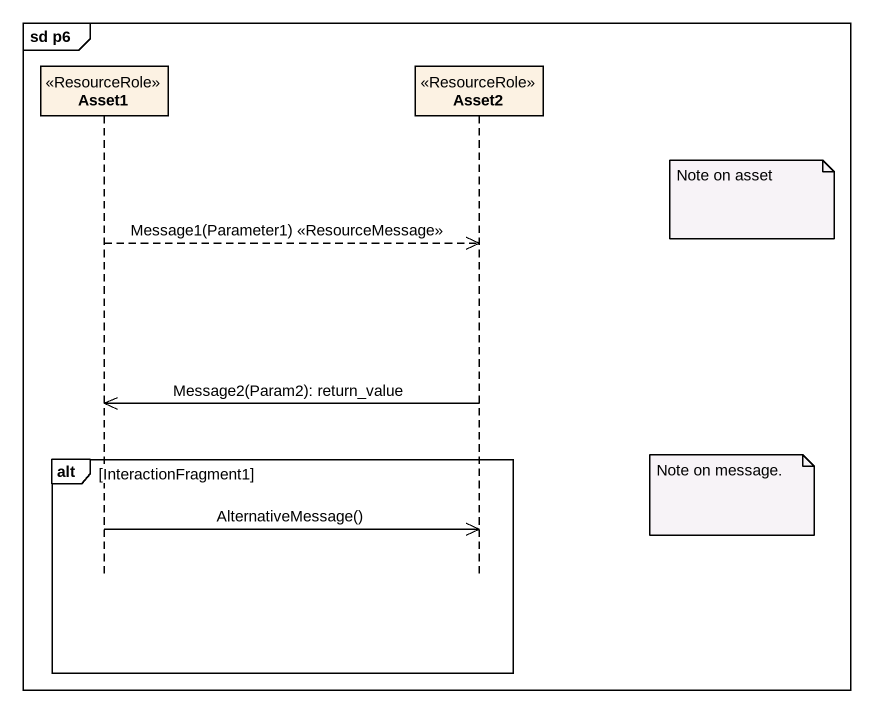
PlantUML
@startuml
mainframe sd p6
hide footbox
participant Asset1 <<ResourceRole>>
participant Asset2 <<ResourceRole>>

note right of Asset2 : Note on asset
Asset1 -->> Asset2 : Message1(Parameter1) <<ResourceMessage>>
Asset2 ->> Asset1 : Message2(Param2): return_value
alt InteractionFragment1
  note right of Asset2 : Note on message.
  Asset1 ->> Asset2 : AlternativeMessage()
end
@enduml
